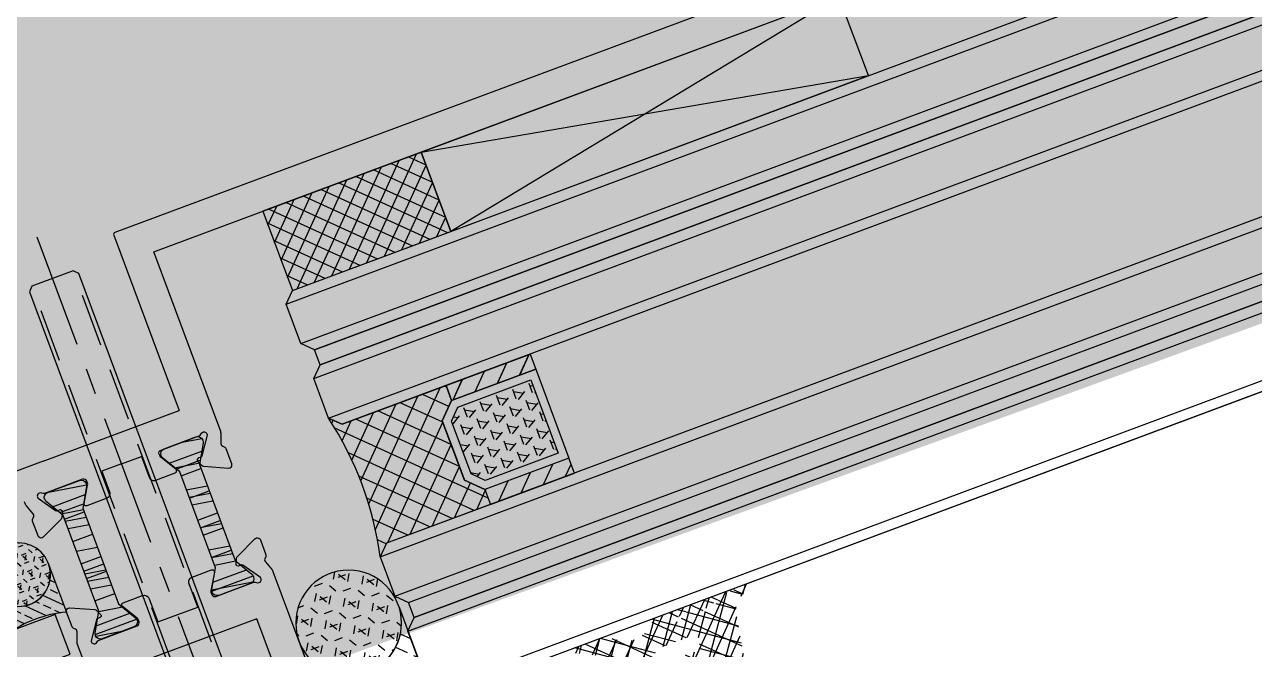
# Model space of a CAD drawing. Extents: x 12199666 to 24617114, y 1197707 to 2548648.
# Drawn here: x 12302091.5 to 12302207.9, y 1248601.6 to 1248660.7 of the extents above; entities that cross this region are included whole.
import ezdxf

# ---------------------------------------------------------------- set-up
doc = ezdxf.new("R2010")
doc.units = 0
doc.header["$LTSCALE"] = 10
doc.header["$MEASUREMENT"] = 0
doc.linetypes.add('TX-PLAN-T1-F11$0$CENTER', pattern=[2, 1.25, -0.25, 0.25, -0.25])
doc.linetypes.add('TX-PLAN-T1-F11$0$DASHED', pattern=[0.75, 0.5, -0.25])
for name, color, linetype in [('TX-PLAN-T1-F11$0$01', 1, 'Continuous'), ('TX-PLAN-T1-F11$0$F-Alum', 4, 'Continuous'), ('TX-PLAN-T1-F11$0$F-Bolt', 32, 'Continuous'), ('TX-PLAN-T1-F11$0$F-Glass', 5, 'Continuous'), ('TX-PLAN-T1-F11$0$F-Misc', 1, 'Continuous'), ('TX-PLAN-T1-F11$0$F-seslants', 8, 'Continuous'), ('TX-PLAN-T1-F11$0$F_MISC', 8, 'Continuous'), ('TX-PLAN-T1-F11$0$HAT', 155, 'Continuous'), ('TX-PLAN-T1-F11$0$Hatch', 8, 'Continuous'), ('TX-PLAN-T1-F11$0$Hatch @ 1 VP1', 8, 'Continuous'), ('TX-PLAN-T1-F11$0$Hatch @ 1 VPModel', 8, 'Continuous'), ('TX-PLAN-T1-F11$0$PJ', 4, 'Continuous'), ('TX-PLAN-T1-F11$0$TC', 4, 'Continuous')]:
    doc.layers.add(name, color=color, linetype=linetype)
doc.layers.add('TX-PLAN-T1-F11$0$_EDO-ALUMINIUM-SECTION', color=90, linetype='Continuous', lineweight=30)
doc.layers.add('TX-PLAN-T1-F11$0$幕墙线', color=114, linetype='Continuous', lineweight=30)
doc.layers.add('TX-PLAN-T1-F11$0$bangong', color=5, linetype='Continuous', true_color=0x0000ff)

# ---------------------------------------------------------------- blocks, each defined once
blk = doc.blocks.new('*U340')
at = {"layer": 'TX-PLAN-T1-F11$0$Hatch @ 1 VP1'}
h = blk.add_hatch(dxfattribs=at)
h.set_pattern_fill('M_GASKET-PISA', color=256, style=0, pattern_type=2)
h.set_pattern_definition([(35.42361603529756, (46.60972058696914, 1.263505759628975), (-0.8694256507828639, 1.222333439680349), []), (125.4236160352975, (46.60972058696914, 1.263505759628975), (-1.222333439680349, -0.8694256507828639), [])])
edge = h.paths.add_edge_path()
edge.add_arc((-1.005758292417113, 2.700000001565058), 1.500000000000064, 269.9999999999914, 310.5724313148193)
edge.add_line((-0.03014508089836454, 1.560623478412708), (1.229683999648614, 2.639376524703948))
edge.add_arc((2.205297211167363, 1.500000001551598), 1.500000000000089, 89.99999999999142, 130.5724313148186, ccw=False)
edge.add_line((2.20529721116759, 3.000000001551598), (2.741785272946117, 3.00000000156524))
edge.add_arc((2.741785272946345, 6.00000000156524), 3.000000000000028, 269.9999999999956, 323.2382780301331)
edge.add_line((5.145179432466875, 4.204534459154274), (7.713046174758574, 7.641857975019775))
edge.add_arc((7.793159313408751, 7.58200912360553), 0.09999999999985255, 115.93827802975, 143.2382780298942, ccw=False)
edge.add_line((7.749419046879666, 7.671935699677306), (9.503507258835953, 8.525123814462859))
edge.add_arc((9.394279516007828, 8.750000003056812), 0.249999999999963, 295.9069544241082, 449.9999999998437)
edge.add_line((9.39427951600851, 9.000000003056812), (6.620583798811595, 9.000000003062269))
edge.add_line((6.620583798811595, 9.000000003062269), (4.773622509620282, 8.04671219667307))
edge.add_arc((3.62699862340969, 10.26825527831079), 2.499999999999945, 214.0621029693552, 297.299999999996, ccw=False)
edge.add_arc((1.307391891253701, 8.70000000312939), 0.2999999999997213, 34.06210296926611, 89.99999999978287)
edge.add_line((1.307391891254838, 9.000000003128662), (-1.589216802361761, 9.000000003135028))
edge.add_arc((-1.589216802362216, 8.750000003135028), 0.2499999999999152, 89.99999999989583, 256.4770942316625)
edge.add_line((-1.64767532243286, 8.506930874220416), (-0.02726917610675628, 8.096945104279257))
edge.add_arc((-0.05179766443939116, 7.999999999915417), 0.0999999999999834, -90.00000000013023, 75.80132993312759, ccw=False)
edge.add_line((-0.05179766443961853, 7.899999999915053), (-0.108955418213327, 7.899999999915053))
edge.add_arc((-0.1089554182137817, 10.39999999991505), 2.499999999999434, 215.2344178976467, 270.00000000001046, ccw=False)
edge.add_arc((-2.2326314786485, 8.900000003135574), 0.1000000000007252, 35.234417898605, 90.00000000078164)
edge.add_line((-2.232631478649864, 9.000000003135938), (-4.881168839528527, 9.000000003142304))
edge.add_arc((-4.881168839528982, 8.750000003142304), 0.2500000000000154, 89.99999999989578, 256.4770942317193)
edge.add_line((-4.939627359599399, 8.506930874227692), (-3.319221213273295, 8.096945104286533))
edge.add_arc((-3.34374970160593, 7.999999999922693), 0.0999999999999834, -90.00000000013023, 75.80132993312759, ccw=False)
edge.add_line((-3.343749701606157, 7.899999999922329), (-3.400907455379411, 7.899999999922329))
edge.add_arc((-3.400907455379865, 10.39999999992233), 2.499999999999949, 214.3262280799825, 270.0000000000104, ccw=False)
edge.add_arc((-5.548092091564513, 8.933849210224253), 0.1000000000000372, 34.32622808016425, 110.1544525972612)
edge.add_arc((-6.443927377176806, 11.37464398673728), 2.499999999999543, 265.3665045616222, 290.154452597025, ccw=False)
edge.add_line((-6.645881460149894, 8.88281442828611), (-8.091786761774756, 9.000000003144123))
edge.add_arc((-8.111982170071997, 8.750817047299279), 0.2499999999999778, 85.36650456163848, 250.7880419743665)
edge.add_line((-8.194248104436383, 8.514740119067937), (-7.412072788158412, 8.239907198840228))
edge.add_arc((-8.075076055456293, 6.352997909141777), 1.999999999999966, 8.473551534714375, 70.64005609634751, ccw=False)
edge.add_line((-6.096908078050546, 6.64770361517094), (-5.244518011203127, 2.024790390883936))
edge.add_arc((-4.749999999999773, 2.098627621301603), 0.5000000000001517, 188.4921821239047, 359.9999999997688)
edge.add_line((-4.249999999999773, 2.098627621299784), (-4.249999999999773, 2.700000001565058))
edge.add_arc((-3.949999999999818, 2.700000001565058), 0.3000000000000682, 90, 180.0000000000217, ccw=False)
edge.add_line((-3.949999999999818, 3.00000000156524), (-1.55130166063168, 3.00000000156524))
edge.add_arc((-1.55130166063168, 2.700000001565058), 0.3000000000000966, 2.7114310796605423e-11, 90, ccw=False)
edge.add_line((-1.251301660631498, 2.700000001565058), (-1.251301660631498, 1.400000001564877))
edge.add_arc((-1.051301660631452, 1.400000001564877), 0.1999999999999602, 180.0000000000408, 270)
edge.add_line((-1.051301660631452, 1.200000001565058), (-1.00575829241734, 1.200000001565058))
edge = h.paths.add_edge_path(flags=16)
edge.add_arc((-1.310476532774146, 5.200000001565058), 0.4999999999999456, 188.3111422397304, 269.9999999999739)
edge.add_line((-1.310476532774373, 4.700000001565058), (1.520024613216037, 4.700000001565058))
edge.add_arc((1.520024613216037, 5.200000001565058), 0.4999999999999762, 270, 323.238278030144)
edge.add_line((1.920590306469421, 4.900755744496564), (2.29411737345049, 5.400755744496564))
edge.add_arc((1.893551680196879, 5.700000001565058), 0.5000000000000022, 323.2382780301569, 450)
edge.add_line((1.893551680196879, 6.200000001565058), (-1.456559369031083, 6.200000001565058))
edge.add_arc((-1.456559369031311, 5.700000001565058), 0.4999999999998603, 89.99999999997395, 188.3111422397347)
edge.add_line((-1.95130821782368, 5.627725686498707), (-1.80522538156697, 5.127725686498707))
at = {"layer": 'TX-PLAN-T1-F11$0$Hatch @ 1 VPModel'}
h = blk.add_hatch(dxfattribs=at)
h.set_pattern_fill('M_GASKET-PISA', color=256, style=0, pattern_type=2)
h.set_pattern_definition([(45, (45.74999999999977, 8.999999999998408), (-1.060660171779821, 1.060660171779821), []), (135, (45.74999999999977, 8.999999999998408), (-1.060660171779821, -1.060660171779821), [])])
edge = h.paths.add_edge_path()
edge.add_arc((-1.005758292417113, 2.700000001565058), 1.500000000000064, 269.9999999999914, 310.5724313148193)
edge.add_line((-0.03014508089836454, 1.560623478412708), (1.229683999648614, 2.639376524703948))
edge.add_arc((2.205297211167363, 1.500000001551598), 1.500000000000089, 89.99999999999142, 130.5724313148186, ccw=False)
edge.add_line((2.20529721116759, 3.000000001551598), (2.741785272946117, 3.00000000156524))
edge.add_arc((2.741785272946345, 6.00000000156524), 3.000000000000028, 269.9999999999956, 323.2382780301331)
edge.add_line((5.145179432466875, 4.204534459154274), (7.713046174758574, 7.641857975019775))
edge.add_arc((7.793159313408751, 7.58200912360553), 0.09999999999985255, 115.93827802975, 143.2382780298942, ccw=False)
edge.add_line((7.749419046879666, 7.671935699677306), (9.503507258835953, 8.525123814462859))
edge.add_arc((9.394279516007828, 8.750000003056812), 0.249999999999963, 295.9069544241082, 449.9999999998437)
edge.add_line((9.39427951600851, 9.000000003056812), (6.620583798811595, 9.000000003062269))
edge.add_line((6.620583798811595, 9.000000003062269), (4.773622509620282, 8.04671219667307))
edge.add_arc((3.62699862340969, 10.26825527831079), 2.499999999999945, 214.0621029693552, 297.299999999996, ccw=False)
edge.add_arc((1.307391891253701, 8.70000000312939), 0.2999999999997213, 34.06210296926611, 89.99999999978287)
edge.add_line((1.307391891254838, 9.000000003128662), (-1.589216802361761, 9.000000003135028))
edge.add_arc((-1.589216802362216, 8.750000003135028), 0.2499999999999152, 89.99999999989583, 256.4770942316625)
edge.add_line((-1.64767532243286, 8.506930874220416), (-0.02726917610675628, 8.096945104279257))
edge.add_arc((-0.05179766443939116, 7.999999999915417), 0.0999999999999834, -90.00000000013023, 75.80132993312759, ccw=False)
edge.add_line((-0.05179766443961853, 7.899999999915053), (-0.108955418213327, 7.899999999915053))
edge.add_arc((-0.1089554182137817, 10.39999999991505), 2.499999999999434, 215.2344178976467, 270.00000000001046, ccw=False)
edge.add_arc((-2.2326314786485, 8.900000003135574), 0.1000000000007252, 35.234417898605, 90.00000000078164)
edge.add_line((-2.232631478649864, 9.000000003135938), (-4.881168839528527, 9.000000003142304))
edge.add_arc((-4.881168839528982, 8.750000003142304), 0.2500000000000154, 89.99999999989578, 256.4770942317193)
edge.add_line((-4.939627359599399, 8.506930874227692), (-3.319221213273295, 8.096945104286533))
edge.add_arc((-3.34374970160593, 7.999999999922693), 0.0999999999999834, -90.00000000013023, 75.80132993312759, ccw=False)
edge.add_line((-3.343749701606157, 7.899999999922329), (-3.400907455379411, 7.899999999922329))
edge.add_arc((-3.400907455379865, 10.39999999992233), 2.499999999999949, 214.3262280799825, 270.0000000000104, ccw=False)
edge.add_arc((-5.548092091564513, 8.933849210224253), 0.1000000000000372, 34.32622808016425, 110.1544525972612)
edge.add_arc((-6.443927377176806, 11.37464398673728), 2.499999999999543, 265.3665045616222, 290.154452597025, ccw=False)
edge.add_line((-6.645881460149894, 8.88281442828611), (-8.091786761774756, 9.000000003144123))
edge.add_arc((-8.111982170071997, 8.750817047299279), 0.2499999999999778, 85.36650456163848, 250.7880419743665)
edge.add_line((-8.194248104436383, 8.514740119067937), (-7.412072788158412, 8.239907198840228))
edge.add_arc((-8.075076055456293, 6.352997909141777), 1.999999999999966, 8.473551534714375, 70.64005609634751, ccw=False)
edge.add_line((-6.096908078050546, 6.64770361517094), (-5.244518011203127, 2.024790390883936))
edge.add_arc((-4.749999999999773, 2.098627621301603), 0.5000000000001517, 188.4921821239047, 359.9999999997688)
edge.add_line((-4.249999999999773, 2.098627621299784), (-4.249999999999773, 2.700000001565058))
edge.add_arc((-3.949999999999818, 2.700000001565058), 0.3000000000000682, 90, 180.0000000000217, ccw=False)
edge.add_line((-3.949999999999818, 3.00000000156524), (-1.55130166063168, 3.00000000156524))
edge.add_arc((-1.55130166063168, 2.700000001565058), 0.3000000000000966, 2.7114310796605423e-11, 90, ccw=False)
edge.add_line((-1.251301660631498, 2.700000001565058), (-1.251301660631498, 1.400000001564877))
edge.add_arc((-1.051301660631452, 1.400000001564877), 0.1999999999999602, 180.0000000000408, 270)
edge.add_line((-1.051301660631452, 1.200000001565058), (-1.00575829241734, 1.200000001565058))
edge = h.paths.add_edge_path(flags=16)
edge.add_arc((-1.310476532774146, 5.200000001565058), 0.4999999999999456, 188.3111422397304, 269.9999999999739)
edge.add_line((-1.310476532774373, 4.700000001565058), (1.520024613216037, 4.700000001565058))
edge.add_arc((1.520024613216037, 5.200000001565058), 0.4999999999999762, 270, 323.238278030144)
edge.add_line((1.920590306469421, 4.900755744496564), (2.29411737345049, 5.400755744496564))
edge.add_arc((1.893551680196879, 5.700000001565058), 0.5000000000000022, 323.2382780301569, 450)
edge.add_line((1.893551680196879, 6.200000001565058), (-1.456559369031083, 6.200000001565058))
edge.add_arc((-1.456559369031311, 5.700000001565058), 0.4999999999998603, 89.99999999997395, 188.3111422397347)
edge.add_line((-1.95130821782368, 5.627725686498707), (-1.80522538156697, 5.127725686498707))
blk = doc.blocks.new('TX-PLAN-T1-F11$0$A$C08103915')
at = {"layer": 'TX-PLAN-T1-F11$0$Hatch'}
blk.add_blockref('*U340', (0, 0), dxfattribs=at)
blk = doc.blocks.new('*U170')
at = {"layer": 'TX-PLAN-T1-F11$0$HAT'}
h = blk.add_hatch(dxfattribs=at)
h.set_pattern_fill('ANSI33', color=256, scale=0.8333333333333334)
h.set_pattern_definition([(45, (-71600.10462562989, -19870.70319001427), (-1.870886691889406, 1.870886691889406), []), (45, (-71598.23373812989, -19870.70319001427), (-1.870886691889406, 1.870886691889406), [1.322916666666667, -0.6614583333333337])])
edge = h.paths.add_edge_path()
edge.add_arc((5, 18.47060166783501), 19.13538936034043, 254.8530260690202, 285.14697393097975, ccw=False)
edge.add_line((0, -5.921189464667496e-16), (0, -7.911287266330572))
edge.add_arc((5, -8.171557151248035), 5.006769458742329, 2.979783772836811, 177.0202162271633, ccw=False)
edge.add_line((10, -7.911287266330572), (10, -8.881784197001252e-16))
h = blk.add_hatch(dxfattribs=at)
h.set_pattern_fill('HEX', color=256, scale=0.8333333333333334)
h.set_pattern_definition([(0, (-71600.10462562989, -19870.70319001427), (0, 1.374815), [0.79375, -1.5875]), (120, (-71600.10462562989, -19870.70319001427), (-1.190624715503903, -0.6874074999999996), [0.7937499999999992, -1.587499999999998]), (59.99999999999999, (-71599.31087562989, -19870.70319001427), (-1.190624715503903, 0.6874075000000001), [0.7937499999999998, -1.5875])])
edge = h.paths.add_edge_path()
edge.add_arc((5, -8.17155715124803), 5.006769458742329, 0, 360)
at = {"layer": 'TX-PLAN-T1-F11$0$01'}
blk.add_lwpolyline([(10, -5.921189464667496e-16, -0.1329575385010826), (0, -5.921189464667496e-16), (0, -7.911287266330572, -0.9492999147649731), (10, -7.911287266330572)], format="xyb", close=True, dxfattribs=at)
blk.add_circle((5, -8.17155715124803), 5.006769458742329, dxfattribs=at)
blk = doc.blocks.new('*U163')
at = {"linetype": 'Continuous'}
for points in [[(-39.56000000512402, 1.000000000547189), (-39.55999974921176, 715.1501505394342), (-41.07999974921176, 715.1501505388864), (-41.08000000512402, 0.9999999999995453)], [(-14.04000000000174, 1.000000001268106), (-14.03999974408948, 715.1501505401551), (-15.55999974408948, 715.150150540155), (-15.56000000000174, 1.000000001268219)]]:
    blk.add_hatch(color=4, dxfattribs=at).paths.add_polyline_path(points)
at = {"layer": 'TX-PLAN-T1-F11$0$TC'}
h = blk.add_hatch(dxfattribs=at)
h.set_pattern_fill('ANSI31', color=256, scale=0.5, style=0)
h.set_pattern_definition([(45, (41571.46289831595, 2291.421798867439), (-1.122532015133644, 1.122532015133644), [])])
h.paths.add_polyline_path([(-32.06000000512402, 19.99999538405465), (-32.06000001701294, 11.49999538405465), (-33.56000002024346, 11.49999538405465), (-33.56000000835455, 19.99999538405465)])
h = blk.add_hatch(dxfattribs=at)
h.set_pattern_fill('ANSI31', color=256, scale=0.5, style=0)
h.set_pattern_definition([(45, (41571.46289831595, 2291.421798879027), (-1.122532015133644, 1.122532015133644), [])])
h.paths.add_polyline_path([(-23.06000000865286, 19.99999538405465), (-23.05999999676395, 11.49999538405465), (-21.55999999353342, 11.49999538405465), (-21.56000000542234, 19.99999538405465)])
h = blk.add_hatch(dxfattribs=at)
h.set_pattern_fill('ANSI31', color=256, scale=0.5, style=0)
h.set_pattern_definition([(45, (41571.46289831595, 2291.421798876314), (-1.122532015133644, 1.122532015133644), [])])
h.paths.add_polyline_path([(-23.05999999999447, 19.99999538405465), (-23.05999998811283, 11.49999538405465), (-21.55999998488231, 11.49999538405465), (-21.55999999676395, 19.99999538405465)])
h = blk.add_hatch(dxfattribs=at)
h.set_pattern_fill('HONEY', color=256, scale=0.3, style=0)
h.set_pattern_definition([(0, (41571.46289831595, 2291.421798879027), (1.42875, 0.8248889999999999), [0.9524999999999999, -1.905]), (120, (41571.46289831595, 2291.421798879027), (-1.428749829302342, 0.8248892956570172), [0.9524999999999981, -1.904999999999996]), (59.99999999999999, (41571.46289831595, 2291.421798879027), (1.706976584081587e-07, 1.649778295657017), [-1.905, 0.9524999999999999])])
h.paths.add_polyline_path([(-24.89137084665388, 10.79999538405756), (-23.8599999967523, 11.83136623395914), (-23.8599999967523, 19.19999538405902), (-31.26000000836619, 19.19999538405902), (-31.26000000836619, 11.83136623395914), (-30.22862915846461, 10.79999538405756)])
h = blk.add_hatch(dxfattribs=at)
h.set_pattern_fill('ANSI37', color=256, scale=0.5, style=0)
h.set_pattern_definition([(45, (41571.46289831595, 2291.421798879027), (-1.122532015133644, 1.122532015133644), []), (135, (41571.46289831595, 2291.421798879027), (-1.122532015133644, -1.122532015133644), [])])
edge = h.paths.add_edge_path()
edge.add_line((-27.560000006521, 9.999995384054653), (-30.56000000835455, 9.999995384054653))
edge.add_line((-30.56000000835455, 9.999995384054653), (-32.06000000835455, 11.49999538405465))
edge.add_line((-32.06000000835455, 11.49999538405465), (-33.56000000512402, 11.49999538405465))
edge.add_line((-33.56000000512402, 11.49999538405465), (-33.56000000512402, 1.000000001267761))
edge.add_line((-33.56000000512402, 1.000000001267761), (-34.56000000512402, 1.267761007284207e-09))
edge.add_arc((-27.56000000688844, -31.14559677375994), 31.92253433623205, 77.33320347818409, 102.66679652181591, ccw=False)
edge.add_line((-20.56000000865286, 1.267761007284207e-09), (-21.56000000865286, 1.000000001267761))
edge.add_line((-21.56000000865286, 1.000000001267761), (-21.56000000865286, 11.49999538405465))
edge.add_line((-21.56000000865286, 11.49999538405465), (-23.06000000542234, 11.49999538405465))
edge.add_line((-23.06000000542234, 11.49999538405465), (-24.56000000542234, 9.999995384054653))
edge.add_line((-24.56000000542234, 9.999995384054653), (-27.560000006521, 9.999995384054653))
at = {"color": 4, "linetype": 'Continuous'}
for points in [[(-39.56000000512402, 1.000000000547189), (-39.55999974921176, 715.1501505394342), (-41.07999974921176, 715.1501505388864), (-41.08000000512402, 0.9999999999995453)], [(-14.04000000000174, 1.000000001268106), (-14.03999974408948, 715.1501505401551), (-15.55999974408948, 715.150150540155), (-15.56000000000174, 1.000000001268219)]]:
    blk.add_lwpolyline(points, close=True, dxfattribs=at)
at = {"layer": 'TX-PLAN-T1-F11$0$F-Glass'}
for points in [[(-49.07999974921176, 715.1501505388866), (-49.08000000512402, 0.9999999999995453), (-48.08000000512402, -4.547473508864641e-13), (-42.08000000512402, -4.547473508864641e-13), (-41.08000000512402, 0.9999999999995453), (-41.07999974921176, 715.1501505388868)], [(-33.55999974921176, 715.150150540155), (-33.56000000512402, 1.000000001267765), (-34.56000000512402, 1.267764559997886e-09), (-38.56000000512402, 5.471889608088532e-10), (-39.56000000512402, 1.000000000547189), (-39.55999974921176, 715.1501505394344)], [(-21.55999974408948, 715.150150540155), (-21.55999999999447, 1.000000001267765), (-20.55999999999447, 1.267764559997886e-09), (-16.55999999999447, 1.267764559997886e-09), (-15.55999999999447, 1.000000001267765), (-15.55999974408948, 715.150150540155)], [(-14.03999974408948, 715.1501505401551), (-14.04000000000174, 1.000000001268106), (-13.04000000000174, 1.268105620511051e-09), (-9.040000000001742, 1.988681219700084e-09), (-8.040000000001742, 1.000000001988681), (-8.03999974408948, 715.150150540876)]]:
    blk.add_lwpolyline(points, dxfattribs=at)
at = {"layer": 'TX-PLAN-T1-F11$0$PJ'}
for points in [[(-32.06000000512402, 19.99999538405465), (-32.06000001701294, 11.49999538405465), (-33.56000002024346, 11.49999538405465), (-33.56000000835455, 19.99999538405465)], [(-23.06000000865286, 19.99999538405465), (-23.05999999676395, 11.49999538405465), (-21.55999999353342, 11.49999538405465), (-21.56000000542234, 19.99999538405465)], [(-23.05999999999447, 19.99999538405465), (-23.05999998811283, 11.49999538405465), (-21.55999998488231, 11.49999538405465), (-21.55999999676395, 19.99999538405465)]]:
    blk.add_lwpolyline(points, close=True, dxfattribs=at)
at = {"layer": 'TX-PLAN-T1-F11$0$PJ', "ltscale": 3}
for points in [[(-24.55999999676395, 9.999995384054653), (-23.05999999676395, 11.49999538405465), (-23.05999999676395, 19.99999538405465), (-32.06000000835455, 19.99999538405465), (-32.06000000835455, 11.49999538405465), (-30.56000000835455, 9.999995384054653)], [(-24.89137084665388, 10.79999538405756), (-23.8599999967523, 11.83136623395914), (-23.8599999967523, 19.19999538405902), (-31.26000000836619, 19.19999538405902), (-31.26000000836619, 11.83136623395914), (-30.22862915846461, 10.79999538405756)]]:
    blk.add_lwpolyline(points, close=True, dxfattribs=at)
at = {"layer": 'TX-PLAN-T1-F11$0$PJ'}
blk.add_lwpolyline([(-27.560000006521, 9.999995384054653), (-30.56000000835455, 9.999995384054653), (-32.06000000835455, 11.49999538405465), (-33.56000000512402, 11.49999538405465), (-33.56000000512402, 1.000000001267761), (-34.56000000512402, 1.267761007284207e-09, -0.1109910802000259), (-20.56000000865286, 1.267761007284207e-09), (-21.56000000865286, 1.000000001267761), (-21.56000000865286, 11.49999538405465), (-23.06000000542234, 11.49999538405465), (-24.56000000542234, 9.999995384054653)], format="xyb", close=True, dxfattribs=at)
at = {"layer": 'TX-PLAN-T1-F11$0$TC', "color": 9, "linetype": 'Continuous'}
for p, q in [((-48.08000000512402, -4.547473508864641e-13), (-48.07999974921176, 715.1501505388866)), ((-42.08000000512402, -4.547473508864641e-13), (-42.07999974921176, 715.1501505388868)), ((-38.56000000512402, 5.471889608088532e-10), (-38.55999974921176, 715.1501505394344)), ((-34.56000000512402, 1.267764559997886e-09), (-34.55999974921176, 715.150150540155)), ((-20.55999999999447, 1.267764559997886e-09), (-20.55999974408948, 715.150150540155)), ((-16.55999999999447, 1.267764559997886e-09), (-16.55999974408948, 715.150150540155)), ((-13.04000000000174, 1.268105620511051e-09), (-13.03999974408948, 715.1501505401551)), ((-9.040000000001742, 1.988681219700084e-09), (-9.03999974408948, 715.150150540876))]:
    blk.add_line(p, q, dxfattribs=at)
blk = doc.blocks.new('*U162')
at = {"layer": 'TX-PLAN-T1-F11$0$F-Misc'}
blk.add_lwpolyline([(0, -8.000024006068998), (0, 0), (-42.21253623487424, 0), (-42.21253623487424, -8.000024006068998)], close=True, dxfattribs=at)
for points in [[(0, -8.000024006068998), (-42.21253623487424, 0)], [(-42.21253623487424, -8.000024006068998), (0, 0)]]:
    blk.add_lwpolyline(points, dxfattribs=at)
blk = doc.blocks.new('TX-PLAN-T1-F11$0$qertqtwet')
at = {"color": 8, "linetype": 'TX-PLAN-T1-F11$0$DASHED'}
for p, q in [((-29818.81220626278, -22814.88745477372, -46928.13187290396), (-29758.81220626278, -22814.88745477372, -46928.13187290396)), ((-29818.81220626278, -22814.88745477372, -46928.13187290396), (-29758.81220626278, -22814.88745477372, -46928.13187290396)), ((-29818.81220626278, -22819.05412144038, -46928.13187290396), (-29758.81220626278, -22819.05412144038, -46928.13187290396)), ((-29818.81220626278, -22819.05412144038, -46928.13187290396), (-29758.81220626278, -22819.05412144038, -46928.13187290396))]:
    blk.add_line(p, q, dxfattribs=at)
at = {"color": 8, "linetype": 'TX-PLAN-T1-F11$0$CENTER'}
blk.add_line((-29825.47887292947, -22816.97078810705, -46928.13187290396), (-29754.64553959612, -22816.97078810705, -46928.13187290396), dxfattribs=at)
blk.add_line((-29825.47887292947, -22816.97078810705, -46928.13187290396), (-29754.64553959612, -22816.97078810705, -46928.13187290396), dxfattribs=at)
at = {"layer": 'TX-PLAN-T1-F11$0$F-Bolt', "elevation": -46928.13187290396}
blk.add_lwpolyline([(-29818.81220626278, -22819.47078810705), (-29759.22887292947, -22819.47078810705), (-29758.81220626278, -22819.05412144038), (-29758.81220626278, -22814.88745477372), (-29759.22887292947, -22814.47078810705), (-29818.81220626278, -22814.47078810705)], dxfattribs=at)
blk.add_lwpolyline([(-29818.81220626278, -22819.47078810705), (-29759.22887292947, -22819.47078810705), (-29758.81220626278, -22819.05412144038), (-29758.81220626278, -22814.88745477372), (-29759.22887292947, -22814.47078810705), (-29818.81220626278, -22814.47078810705)], dxfattribs=at)
blk = doc.blocks.new('*U341')
at = {"layer": 'TX-PLAN-T1-F11$0$Hatch @ 1 VP1'}
h = blk.add_hatch(dxfattribs=at)
h.set_pattern_fill('M_SYNTHETIC-PISA', color=256, pattern_type=2)
h.set_pattern_definition([(80.42361603529756, (60.74734227051181, 419.571008317605), (-5.916388149900571, 0.9981739626518497), []), (80.42361603529756, (61.48689078924938, 419.4462365722735), (-5.916388149900571, 0.9981739626518497), []), (80.42361603529756, (62.22643930798695, 419.321464826942), (-5.916388149900571, 0.9981739626518497), []), (80.42361603529756, (64.44508486419966, 418.9471495909476), (-5.916388149900571, 0.9981739626518497), [])])
edge = h.paths.add_edge_path()
edge.add_arc((-6.87320508075617, -1.599999999999832), 0.5000000000000772, 270.0000000000381, 300.0000000000389, ccw=False)
edge.add_line((-6.873205080755838, -2.099999999999909), (-6.900000000000205, -2.099999999999909))
edge.add_arc((-6.900000000000205, -1.599999999999909), 0.5, 180, 270, ccw=False)
edge.add_line((-7.400000000000205, -1.599999999999909), (-7.400000000000205, 1.600000000000364))
edge.add_arc((-6.900000000000205, 1.600000000000364), 0.5, 90, 180, ccw=False)
edge.add_line((-6.900000000000205, 2.100000000000364), (-6.873205080757202, 2.099999999999909))
edge.add_arc((-6.873205080757574, 1.599999999999688), 0.5000000000002212, 59.999999999965496, 89.99999999995748, ccw=False)
edge.add_line((-6.623205080757202, 2.033012701891948), (-4.833974596215853, 1))
edge.add_line((-4.833974596215853, 1), (4.833974596215398, 1))
edge.add_line((4.833974596215398, 1), (6.623205080756748, 2.033012701891948))
edge.add_arc((6.87320508075709, 1.599999999999793), 0.5000000000001159, 90.00000000003928, 120.00000000003769, ccw=False)
edge.add_line((6.873205080756748, 2.099999999999909), (6.89999999999975, 2.100000000000364))
edge.add_arc((6.89999999999975, 1.600000000000364), 0.5, 0, 90, ccw=False)
edge.add_line((7.39999999999975, 1.600000000000364), (7.39999999999975, -1.599999999999909))
edge.add_arc((6.89999999999975, -1.599999999999909), 0.5, -90, 0, ccw=False)
edge.add_line((6.89999999999975, -2.099999999999909), (6.873205080755383, -2.099999999999909))
edge.add_arc((6.873205080755718, -1.599999999999822), 0.5000000000000873, 239.99999999996152, 269.99999999996163, ccw=False)
edge.add_line((6.623205080755383, -2.033012701891948), (4.833974596216308, -1))
edge.add_line((4.833974596216308, -1), (-4.833974596216308, -1))
edge.add_line((-4.833974596216308, -1), (-6.623205080755838, -2.033012701891948))
at = {"layer": 'TX-PLAN-T1-F11$0$Hatch @ 1 VPModel'}
h = blk.add_hatch(dxfattribs=at)
h.set_pattern_fill('M_SYNTHETIC-PISA', color=256, pattern_type=2)
h.set_pattern_definition([(90, (-9.900000006500932, 423.8302261678061), (-6, 3.673940397442059e-16), []), (90, (-9.150000006500932, 423.8302261678061), (-6, 3.673940397442059e-16), []), (90, (-8.400000006500932, 423.8302261678061), (-6, 3.673940397442059e-16), []), (90, (-6.150000006500932, 423.8302261678061), (-6, 3.673940397442059e-16), [])])
edge = h.paths.add_edge_path()
edge.add_arc((-6.87320508075617, -1.599999999999832), 0.5000000000000772, 270.0000000000381, 300.0000000000389, ccw=False)
edge.add_line((-6.873205080755838, -2.099999999999909), (-6.900000000000205, -2.099999999999909))
edge.add_arc((-6.900000000000205, -1.599999999999909), 0.5, 180, 270, ccw=False)
edge.add_line((-7.400000000000205, -1.599999999999909), (-7.400000000000205, 1.600000000000364))
edge.add_arc((-6.900000000000205, 1.600000000000364), 0.5, 90, 180, ccw=False)
edge.add_line((-6.900000000000205, 2.100000000000364), (-6.873205080757202, 2.099999999999909))
edge.add_arc((-6.873205080757574, 1.599999999999688), 0.5000000000002212, 59.999999999965496, 89.99999999995748, ccw=False)
edge.add_line((-6.623205080757202, 2.033012701891948), (-4.833974596215853, 1))
edge.add_line((-4.833974596215853, 1), (4.833974596215398, 1))
edge.add_line((4.833974596215398, 1), (6.623205080756748, 2.033012701891948))
edge.add_arc((6.87320508075709, 1.599999999999793), 0.5000000000001159, 90.00000000003928, 120.00000000003769, ccw=False)
edge.add_line((6.873205080756748, 2.099999999999909), (6.89999999999975, 2.100000000000364))
edge.add_arc((6.89999999999975, 1.600000000000364), 0.5, 0, 90, ccw=False)
edge.add_line((7.39999999999975, 1.600000000000364), (7.39999999999975, -1.599999999999909))
edge.add_arc((6.89999999999975, -1.599999999999909), 0.5, -90, 0, ccw=False)
edge.add_line((6.89999999999975, -2.099999999999909), (6.873205080755383, -2.099999999999909))
edge.add_arc((6.873205080755718, -1.599999999999822), 0.5000000000000873, 239.99999999996152, 269.99999999996163, ccw=False)
edge.add_line((6.623205080755383, -2.033012701891948), (4.833974596216308, -1))
edge.add_line((4.833974596216308, -1), (-4.833974596216308, -1))
edge.add_line((-4.833974596216308, -1), (-6.623205080755838, -2.033012701891948))
blk = doc.blocks.new('TX-PLAN-T1-F11$0$A$C455C3A01')
at = {"color": 0, "linetype": 'ByBlock'}
blk.add_lwpolyline([(-6.623205080755838, -2.033012701891948, -0.1316524975873993), (-6.873205080755838, -2.099999999999909), (-6.900000000000205, -2.099999999999909, -0.414213562373095), (-7.400000000000205, -1.599999999999909), (-7.400000000000205, 1.600000000000364, -0.414213562373095), (-6.900000000000205, 2.100000000000364), (-6.873205080757202, 2.099999999999909, -0.1316524975873601), (-6.623205080757202, 2.033012701891948), (-4.833974596215853, 1), (4.833974596215398, 1), (6.623205080756748, 2.033012701891948, -0.1316524975873888), (6.873205080756748, 2.099999999999909), (6.89999999999975, 2.100000000000364, -0.4142135623730949), (7.39999999999975, 1.600000000000364), (7.39999999999975, -1.599999999999909, -0.4142135623730951), (6.89999999999975, -2.099999999999909), (6.873205080755383, -2.099999999999909, -0.1316524975873966), (6.623205080755383, -2.033012701891948), (4.833974596216308, -1), (-4.833974596216308, -1)], format="xyb", close=True, dxfattribs=at)
at = {"layer": 'TX-PLAN-T1-F11$0$Hatch'}
blk.add_blockref('*U341', (0, 0), dxfattribs=at)
blk = doc.blocks.new('*U181')
at = {"layer": 'TX-PLAN-T1-F11$0$HAT'}
h = blk.add_hatch(dxfattribs=at)
h.set_pattern_fill('ANSI33', color=256, scale=0.5)
h.set_pattern_definition([(44.99999999999999, (-42960.06277537793, -11922.42191400856), (-1.122532015133644, 1.122532015133644), []), (44.99999999999999, (-42958.94024287794, -11922.42191400856), (-1.122532015133644, 1.122532015133644), [0.7937500000000004, -0.3968750000000002])])
edge = h.paths.add_edge_path()
edge.add_arc((3, 11.082361000701), 11.48123361620425, 254.8530260690202, 285.14697393097975, ccw=False)
edge.add_line((0, -1.77635683940025e-15), (0, -4.746772359798345))
edge.add_arc((3, -4.902934290748822), 3.004061675245397, 2.979783772836811, 177.0202162271633, ccw=False)
edge.add_line((6, -4.746772359798345), (6, -1.77635683940025e-15))
h = blk.add_hatch(dxfattribs=at)
h.set_pattern_fill('HEX', color=256, scale=0.5)
h.set_pattern_definition([(0, (-42960.06277537793, -11922.42191400856), (0, 0.8248889999999994), [0.47625, -0.9525]), (120, (-42960.06277537793, -11922.42191400856), (-0.7143748293023419, -0.4124444999999997), [0.4762499999999995, -0.9524999999999989]), (59.99999999999999, (-42959.58652537793, -11922.42191400856), (-0.7143748293023419, 0.4124444999999999), [0.4762499999999997, -0.9524999999999995])])
edge = h.paths.add_edge_path()
edge.add_arc((3, -4.902934290748819), 3.004061675245397, 0, 360)
at = {"layer": 'TX-PLAN-T1-F11$0$01'}
blk.add_lwpolyline([(6, -1.77635683940025e-15, -0.1329575385010826), (0, -1.77635683940025e-15), (0, -4.746772359798345, -0.9492999147649731), (6, -4.746772359798345)], format="xyb", close=True, dxfattribs=at)
blk.add_circle((3, -4.902934290748819), 3.004061675245397, dxfattribs=at)
blk = doc.blocks.new('*U193')
at = {"layer": 'TX-PLAN-T1-F11$0$F-seslants'}
h = blk.add_hatch(dxfattribs=at)
h.set_pattern_fill('ANSI37', color=256, scale=9.999999999999995, angle=30.01599999542883)
h.set_pattern_definition([(75.01599999542881, (3490.544448646251, 60834.22844893679), (-1.207497580646402, 0.3231866221443672), []), (165.0159999954287, (3490.544448646251, 60834.22844893679), (-0.3231866221443678, -1.207497580646402), [])])
h.paths.add_polyline_path([(469.7937156085391, -538.542800594063), (455.9395437089261, -546.5466697196389), (459.9414782244712, -553.4737555874599), (473.7956501238514, -545.4698864619568)])
at = {"layer": 'TX-PLAN-T1-F11$0$F-Alum'}
for points in [[(455.4729844129179, -567.7718404594343), (455.4729844129179, -567.7718404594343), (446.3959872892592, -552.0601956466271), (505.8266415628605, -517.7257626117789, 0.4142135629107179), (506.192285489291, -516.359635047178), (401.1615129876882, -334.5582640464709), (322.3892650641501, -380.0667758264462)], [(439.369238186162, -573.3344405092794), (418.1223877749871, -585.6092291673849), (325.3936407528818, -425.1025364142552), (325.3857700543012, -381.800288240629), (399.198695463594, -339.1568885540619, -0.4142135618083592), (400.5648230256047, -339.522532479692), (502.0939028023276, -515.2627032643359, -0.4142135629305874), (501.7282588758972, -516.6288308289368), (442.4707817491144, -550.8632155012601, 0.4142135623737295), (442.397652963642, -551.1364410138922), (451.2549298969097, -566.4678058499121)], [(457.6130095296539, -610.9093424355378), (445.4153107779566, -589.7959424406727), (445.2222484536469, -588.7367935363727, 0.3595079999969891), (444.9301157828886, -588.4906063049857, -0.2637250000009912), (444.6741820534226, -588.3421174858959), (443.9160059196874, -587.0462381952384, -0.08748900000020804), (443.8798070950434, -586.9485398635006, -0.4142140000096972), (444.1211462747306, -586.5996051985276, -0.02181999999955182), (444.147073848173, -586.5960395147849), (446.5113769324962, -586.3754405859218, -0.1763270000030645), (446.7098996443674, -586.4274091642437), (447.1329865134321, -586.7200353149965, -0.1989119999914122), (447.21597614442, -586.84865956461, -0.06554299999945595), (447.2185543009546, -586.9008063474612, -0.2679490000022325), (447.1047859839164, -587.0652957589336), (446.9465899402276, -587.1401776472485, 0.267948999996922), (446.832821524702, -587.3046670766489), (446.6675671036355, -589.3278801175329, 0.5206607007311933), (447.1130826037843, -589.535555469105, 0.2134219999978007), (447.2566763621289, -589.3371094220929, -0.2134220000036281), (447.4002701204736, -589.1386633750517), (450.7363429376855, -587.2113384929689, 0.414214000006558), (450.8460361147299, -586.8015002236789), (450.7355197903235, -586.6102037230885, 0.1378520000000337), (450.6193085948471, -586.4968525094009), (449.057140695164, -585.6455380125408, -0.137851999999961), (448.9796667301562, -585.5699705565639, -0.41421400000608), (449.05279551493, -585.29674504383), (450.7527549613733, -584.3146399403195, -0.414213562373095), (451.4358187434264, -584.4974619019777), (452.6108512678184, -586.5313660459942), (456.0923113336321, -584.5200476550381), (454.9172788092401, -582.4861435110506, -0.4142135623746534), (455.1001007708255, -581.8030797290266), (456.8000602170359, -580.8209746255015, -0.4142139999915234), (457.0732857298572, -580.8941034101881, -0.1378519999968015), (457.1000506549608, -580.9989666278125), (457.0572200133465, -582.7775251609419, 0.1378519999996694), (457.0973673025146, -582.9348202173423), (457.2078836269211, -583.1261167179473, 0.4142139999933001), (457.6177218961529, -583.2358098949917), (460.9537947135977, -581.3084850128944, -0.2134220000014415), (461.1974368358497, -581.2832161145197, 0.2134220000027375), (461.4410789583344, -581.2579472162324, 0.5206607007260496), (461.4837110906374, -580.7682579129614), (459.6484452183358, -579.9007907893683, 0.2679490000005528), (459.4491181105841, -579.9171837403846), (459.3052260989789, -580.0168249688431, -0.2679490000020771), (459.1058990557212, -580.033217843622, -0.06554300000006809), (459.0620118931402, -580.0049362098362, -0.1989119999981508), (458.9920387926977, -579.8687920153898), (458.949874198297, -579.3560984327341, -0.176326999998284), (459.0040189030115, -579.158158160848), (460.3761325448286, -577.2201444572711, -0.02182000000030324), (460.3921727570705, -577.1994643999496, -0.414214000003529), (460.8150092749856, -577.16468971016, -0.08748899999878039), (460.8815638804808, -577.2448508192174), (461.6254686759785, -578.5489749854896, -0.2637250000033299), (461.6262621562928, -578.8448641096329, 0.3595080000004977), (461.6936102539767, -579.2209144837834), (462.4485554799903, -579.8611204480549, -0.08610609256696022), (462.5581134948879, -579.9923422110442), (474.7123951152898, -601.0306250431167)]]:
    blk.add_lwpolyline(points, format="xyb", dxfattribs=at)
at = {"layer": 'TX-PLAN-T1-F11$0$F-Alum', "elevation": 5.456350682723838e-07}
for points in [[(439.3692381870933, -573.334440508741), (439.3745454982854, -573.3313743543258), (451.2549298978411, -566.4678058493591), (451.2549298978411, -566.4678058493591)], [(439.369238186162, -573.3344405092794), (439.3745454973541, -573.3313743549224), (451.2549298969097, -566.4678058499121), (451.2549298969097, -566.4678058499121)]]:
    blk.add_lwpolyline(points, dxfattribs=at)
for points in [[(446.7262194724753, -572.3488990897604), (448.4577672851738, -571.3485446711566), (449.4958720416762, -573.1454358389747, 0.4142135623730951), (450.1789358237293, -573.3282578006183), (451.8788952699397, -572.3461526971369, 0.4142139999991469), (451.9520240547135, -572.0729271842865, 0.1378520000003556), (451.8745500897057, -571.9973597283242), (450.3123821902554, -571.146045231566, -0.1378520000001151), (450.1961709945463, -571.0326940178347), (450.0856546703726, -570.8413975172152, -0.4142139999998129), (450.195347847417, -570.4315592479834), (453.531420664629, -568.504234365857, 0.2134220000000366), (453.6750144229736, -568.3057883188012, -0.2134220000006896), (453.8186081810854, -568.1073422717454, -0.5206607007358245), (454.2641236812342, -568.3150176233466), (454.0988692601677, -570.3382306643034, -0.2679490000006816), (453.985100844875, -570.5027200936893), (453.8269048011862, -570.5776019819314, 0.2679490000005901), (453.7131364839152, -570.7420913934329, 0.0655429999996988), (453.7157146404497, -570.7942381763714, 0.1989120000004778), (453.7987042716704, -570.9228624259995), (454.2217911405023, -571.2154885767523, 0.1763269999993696), (454.4203138523735, -571.2674571549869), (456.7846169366967, -571.0468582261528, 0.02182000000013751), (456.810544510372, -571.0432925423956, 0.4142139999995563), (457.0518836900592, -570.6943578774808, 0.0874890000002171), (457.0156848651823, -570.5966595456994), (456.25750873168, -569.3007802550856, 0.2637250000000688), (456.0015750019811, -569.1522914358793, -0.3595079999993098), (455.7094423312228, -568.9061042045505), (455.5319364122115, -567.9322984643804, 0.086106092567218), (455.4729844138492, -567.7718404587504), (455.4729844138492, -567.7718404587504)], [(446.726219471544, -572.3488990903134), (448.4577672842424, -571.348544671695), (449.4958720407449, -573.1454358394985, 0.4142135623730951), (450.1789358227979, -573.3282578011567), (451.8788952690084, -572.3461526976607, 0.4142139999991469), (451.9520240537822, -572.0729271848686, 0.1378520000003556), (451.8745500887744, -571.9973597289063), (450.3123821893241, -571.1460452321189, -0.1378520000001151), (450.1961709936149, -571.0326940183731), (450.0856546692085, -570.8413975177391, -0.4142139999998129), (450.1953478462528, -570.4315592485364), (453.5314206636976, -568.50423436641, 0.2134220000000366), (453.6750144220423, -568.3057883193542, -0.2134220000006896), (453.8186081801541, -568.107342272313, -0.5206607007358245), (454.2641236803029, -568.3150176238851), (454.0988692592364, -570.3382306648418, -0.2679490000006816), (453.9851008439437, -570.5027200942277), (453.8269048002549, -570.5776019824989, 0.2679490000005901), (453.7131364829838, -570.7420913939714, 0.0655429999996988), (453.7157146395184, -570.7942381768953, 0.1989120000004778), (453.7987042707391, -570.9228624265525), (454.221791139571, -571.2154885772761, 0.1763269999993696), (454.4203138514422, -571.2674571554962), (456.7846169357654, -571.0468582266767, 0.02182000000013751), (456.8105445094407, -571.0432925429632, 0.4142139999995563), (457.051883688895, -570.6943578780483, 0.0874890000002171), (457.0156848642509, -570.5966595462378), (456.2575087307487, -569.300780255624, 0.2637250000000688), (456.0015750010498, -569.1522914364468, -0.3595079999993098), (455.7094423302915, -568.906104205118), (455.5319364112802, -567.9322984649043, 0.086106092567218), (455.472984412685, -567.7718404592597), (455.472984412685, -567.7718404592597)], [(446.7262194724753, -572.3488990897604), (444.9946716600098, -573.3492535084224), (446.0327764165122, -575.1461446762551, -0.4142135623730951), (445.8499544546939, -575.8292084582936), (444.1499950084835, -576.8113135617459, -0.4142139999991469), (443.8767694956623, -576.7381847770594, -0.1378520000003556), (443.8500045707915, -576.6333215593477), (443.8928352121729, -574.8547630264075, 0.1378520000001151), (443.8526879230049, -574.6974679699197), (443.7421715985984, -574.5061714693584, 0.4142139999998129), (443.3323333293665, -574.3964782923431), (439.9962605121545, -576.323803174455, -0.2134220000000366), (439.7526183896698, -576.3490720727423, 0.2134220000006896), (439.5089762674179, -576.3743409710587, 0.5206607007358245), (439.4663441348821, -576.8640302743588), (441.3016100071836, -577.7314973979373, 0.2679490000006816), (441.5009371151682, -577.7151044468774), (441.6448291267734, -577.6154632184334, -0.2679490000005901), (441.8441561697982, -577.5990703436837, -0.0655429999996988), (441.8880433326121, -577.6273519773677, -0.1989120000004778), (441.9580164330546, -577.7634961718868), (442.0001810274553, -578.2761897545861, -0.1763269999993696), (441.946036322508, -578.4741300264141), (440.5739226806909, -580.4121437300637, -0.02182000000013751), (440.5578824686818, -580.4328237873851, -0.4142139999995563), (440.1350459507667, -580.4675984771311, -0.0874890000002171), (440.0684913450386, -580.3874373680883), (439.3245865497738, -579.0833132018452, -0.2637250000000688), (439.3237930692267, -578.7874240776437, 0.3595079999993098), (439.2564449717756, -578.4113737035368), (438.501499745762, -577.7711677392508, -0.086106092567218), (438.3919417306315, -577.6399459762615), (438.2723073321395, -577.4328245645884)], [(446.726219471544, -572.3488990903134), (444.9946716590784, -573.3492535089608), (446.0327764155809, -575.1461446767935, -0.4142135623730951), (445.8499544537626, -575.8292084588029), (444.1499950075522, -576.8113135623134, -0.4142139999991469), (443.876769494731, -576.7381847776269, -0.1378520000003556), (443.8500045698602, -576.6333215598861), (443.8928352112416, -574.8547630269604, 0.1378520000001151), (443.8526879220735, -574.6974679704726), (443.742171597667, -574.5061714698822, 0.4142139999998129), (443.3323333284352, -574.3964782928524), (439.9962605112232, -576.3238031749788, -0.2134220000000366), (439.7526183887385, -576.3490720733244, 0.2134220000006896), (439.5089762664866, -576.3743409715971, 0.5206607007358245), (439.4663441339508, -576.8640302748827), (441.3016100062523, -577.7314973984612, 0.2679490000006816), (441.5009371142369, -577.7151044474012), (441.6448291258421, -577.6154632189573, -0.2679490000005901), (441.8441561688669, -577.5990703442076, -0.0655429999996988), (441.8880433316808, -577.6273519779352, -0.1989120000004778), (441.9580164318904, -577.7634961724398), (442.0001810265239, -578.27618975511, -0.1763269999993696), (441.9460363215767, -578.474130026967), (440.5739226797596, -580.4121437306312, -0.02182000000013751), (440.5578824677505, -580.432823787909, -0.4142139999995563), (440.1350459496025, -580.4675984776404, -0.0874890000002171), (440.0684913441073, -580.387437368583), (439.3245865488425, -579.083313202369, -0.2637250000000688), (439.3237930682953, -578.7874240781966, 0.3595079999993098), (439.2564449706115, -578.4113737041043), (438.5014997448307, -577.7711677398038, -0.086106092567218), (438.3919417297002, -577.6399459767854), (438.2723073312081, -577.4328245651268)]]:
    blk.add_lwpolyline(points, format="xyb", dxfattribs=at)
at = {"layer": 'TX-PLAN-T1-F11$0$F-Alum'}
for points in [[(458.7099413010292, -606.8109597437433), (470.6140261408873, -599.933700118956), (461.8043520050123, -584.6847326377465), (449.900267165387, -591.5619922624755)], [(391.2619891064242, -617.2954965759709), (405.0996182784438, -641.2475240616332), (408.5631612532306, -639.2465567802428), (396.7264993626159, -618.7580722694256), (444.9104555265512, -590.9211086545547), (442.9094882453792, -587.4575656796806)]]:
    blk.add_lwpolyline(points, close=True, dxfattribs=at)
at = {"layer": 'TX-PLAN-T1-F11$0$F-seslants'}
blk.add_lwpolyline([(469.7937156085391, -538.542800594063), (455.9395437089261, -546.5466697196389), (459.9414782244712, -553.4737555874599), (473.7956501238514, -545.4698864619568)], close=True, dxfattribs=at)
at = {"layer": 'TX-PLAN-T1-F11$0$F_MISC', "xscale": -1}
for name, p, rotation in [('*U163', (455.0536482434254, -547.0122760293452), 300.0159999954287), ('*U170', (470.1903338946868, -593.2032168353762, -7.751101684824493e-07), 210.0159999748984), ('*U181', (438.7231108162086, -590.0518104999501, -4.506888568539212e-07), 210.0159999748984)]:
    blk.add_blockref(name, p, dxfattribs=dict(at, rotation=rotation))
at = {"layer": 'TX-PLAN-T1-F11$0$F_MISC'}
for name, p, rotation in [('*U162', (473.7956621800549, -545.4699073303491), 210.0159999954284), ('TX-PLAN-T1-F11$0$qertqtwet', (-34206.12903104257, 13797.59694571102, 46928.13187290396), 120.0159999954234)]:
    blk.add_blockref(name, p, dxfattribs=dict(at, rotation=rotation))
at = {"layer": 'TX-PLAN-T1-F11$0$F_MISC', "extrusion": (1.06202147336387e-06, 6.135538778012396e-07, 0.9999999999992478), "rotation": 120.0160000284702}
for p in [(455.5656043903196, -575.8752025064452, 0.00013048999074151), (445.3665170550629, -581.7674464329527, 0.0001160431318729056)]:
    blk.add_blockref('TX-PLAN-T1-F11$0$A$C455C3A01', p, dxfattribs=at)
at = {"layer": 'TX-PLAN-T1-F11$0$F_MISC', "extrusion": (-4.753630675954406e-07, 1.025034717925372e-06, 0.9999999999993616), "xscale": -1, "rotation": 30.0159998354306}
blk.add_blockref('TX-PLAN-T1-F11$0$A$C08103915', (504.5562576858272, -585.4893207987, -0.000829449095474531), dxfattribs=at)
blk = doc.blocks.new('TX-PLAN-T1-F11$0$A$C21521A5F')
at = {"rotation": 90}
blk.add_blockref('*U193', (388.7170751225203, 4760.219757124782, 0.0004146164392175001), dxfattribs=at)
blk = doc.blocks.new('TX-PLAN-T1-F11$0$标准层幕墙0118')
at = {"color": 3, "rotation": 270}
blk.add_blockref('TX-PLAN-T1-F11$0$A$C21521A5F', (4239.780242875684, -661.2834627595585, -0.0004146164392191649), dxfattribs=at)
blk = doc.blocks.new('TX-PLAN-T1-F11')
at = {"layer": 'TX-PLAN-T1-F11$0$bangong'}
h = blk.add_hatch(dxfattribs=at)
h.set_pattern_fill('ANSI31', color=256, scale=100)
h.set_pattern_definition([(35.42361568638237, (12267498.76065116, 1237188.209494983), (-92.0142139200649, 129.363622926511), [])])
h.paths.add_polyline_path([(12311684.18336611, 1287370.210507017), (12310206.36976081, 1278610.927855134), (12302958.7966133, 1279833.690537009), (12302775.84162168, 1278749.276510726), (12300113.46885065, 1279198.456067521), (12299082.01873722, 1273084.854827092), (12299673.66233511, 1272985.036269651), (12298342.75916021, 1265096.519714597), (12297751.20815149, 1265196.322650944), (12297252.11954068, 1262238.129415706), (12297843.6397387, 1262138.331677556), (12297460.90569874, 1259869.79413769), (12299531.67664484, 1259520.426090187), (12299348.73406536, 1258436.086736571), (12307533.15646735, 1257055.260102745), (12306093.66360394, 1248523.111785988), (12305034.8156649, 1248138.598779066), (12304987.2896874, 1248120.884374847), (12304730.88532002, 1248810.1552251), (12304726.2279362, 1248813.755302423), (12304668.76189766, 1248792.335929501), (12303555.71862895, 1248388.142278736), (12303508.19265145, 1248370.427874517), (12303251.78828407, 1249059.69872477), (12303247.13090024, 1249063.298802093), (12303189.66486171, 1249041.879429172), (12302076.62159299, 1248637.685778406), (12302029.09561549, 1248619.971374187), (12301772.69124811, 1249309.242224441), (12301768.03386428, 1249312.842301764), (12301710.56782575, 1249291.422928842), (12300597.52455704, 1248887.229278077), (12300549.99857954, 1248869.514873858), (12300293.59421215, 1249558.785724111), (12300288.93682833, 1249562.385801434), (12300231.47078979, 1249540.966428512), (12299118.42752108, 1249136.772777747), (12299070.90154358, 1249119.058373528), (12298814.4971762, 1249808.329223781), (12298809.83979237, 1249811.929301104), (12298752.37375384, 1249790.509928182), (12297639.33048512, 1249386.316277418), (12297591.80450763, 1249368.601873198), (12297335.40014024, 1250057.872723451), (12297330.74275642, 1250061.472800774), (12297273.27671788, 1250040.053427853), (12296160.23344917, 1249635.859777088), (12296112.70747167, 1249618.145372869), (12295856.30310429, 1250307.416223122), (12295851.64572046, 1250311.016300445), (12295794.17968193, 1250289.596927523), (12294681.13641321, 1249885.403276758), (12294633.61043572, 1249867.688872539), (12294377.20606833, 1250556.959722792), (12294372.54868451, 1250560.559800115), (12294315.08264597, 1250539.140427193), (12293202.03937726, 1250134.946776428), (12293154.51339976, 1250117.232372209), (12292896.37247753, 1250811.171460559), (12292836.97187973, 1250784.745247274), (12291908.2772282, 1250382.531343024), (12291867.16237681, 1250364.240115792), (12291547.28495182, 1251083.257633011), (12291482.39475784, 1251070.585970619), (12290489.94021968, 1250886.969781256), (12290445.77444349, 1250878.345152928), (12290294.64825905, 1251652.245776173), (12290228.30317677, 1251656.873738757), (12289222.19786628, 1251737.079845253), (12289177.30695085, 1251740.211252583), (12289232.17744772, 1252526.818223604), (12289169.30588734, 1252548.50358447), (12288218.47681304, 1252887.037167406), (12288175.93617847, 1252901.710081621), (12288433.044248, 1253647.133946957), (12288377.95346105, 1253684.391069287), (12287547.54072607, 1254258.059618989), (12287510.26477772, 1254283.268817198), (12287951.9962696, 1254936.441525879), (12287908.46045644, 1254986.717971193), (12287255.35459211, 1255756.220177345), (12287225.89705826, 1255790.238609117), (12287822.05035732, 1256306.464815688), (12287791.11153031, 1256365.586334077), (12287330.16118586, 1257267.991576919), (12287309.29652999, 1257307.862194365), (12288006.71543675, 1257672.827836192), (12287983.76926086, 1257734.390134638), (12287579.57561009, 1258847.433403349), (12287561.86120587, 1258894.959380847), (12288251.13205613, 1259151.363748232), (12288254.73213345, 1259156.021132058), (12288233.31276053, 1259213.487170594), (12287829.11910976, 1260326.530439305), (12287811.40470554, 1260374.056416802), (12288500.6755558, 1260630.460784187), (12288504.27563312, 1260635.118168013), (12288482.8562602, 1260692.584206549), (12288078.66260943, 1261805.62747526), (12288060.94820521, 1261853.153452758), (12288750.21905547, 1262109.557820143), (12288753.81913279, 1262114.215203969), (12288732.39975987, 1262171.681242505), (12288328.2061091, 1263284.724511216), (12288310.49170488, 1263332.250488713), (12288999.76255514, 1263588.654856098), (12289003.36263246, 1263593.312239924), (12288981.94325954, 1263650.77827846), (12288577.74960877, 1264763.821547171), (12288560.03520455, 1264811.347524669), (12289249.30605481, 1265067.751892054), (12289252.90613213, 1265072.40927588), (12289231.48675921, 1265129.875314416), (12288827.29310844, 1266242.918583128), (12288809.57870422, 1266290.444560624), (12289498.84955448, 1266546.848928009), (12289502.4496318, 1266551.506311836), (12289481.03025888, 1266608.972350372), (12289076.83660812, 1267722.015619083), (12289059.12220389, 1267769.54159658), (12289748.39305415, 1268025.945963965), (12289751.99313147, 1268030.603347791), (12289730.57375855, 1268088.069386327), (12289326.38010778, 1269201.112655038), (12289308.66570356, 1269248.638632536), (12289997.93655382, 1269505.042999921), (12290001.53663114, 1269509.700383747), (12289980.11725822, 1269567.166422283), (12289575.92360746, 1270680.209690994), (12289558.20920323, 1270727.735668491), (12290247.48005349, 1270984.140035876), (12290251.08013081, 1270988.797419702), (12290229.66075789, 1271046.263458238), (12289825.46710713, 1272159.306726949), (12289807.7527029, 1272206.832704447), (12290497.02355316, 1272463.237071831), (12290500.62363048, 1272467.894455658), (12290479.20425756, 1272525.360494193), (12290075.0106068, 1273638.403762905), (12290057.29620258, 1273685.929740402), (12290746.56705283, 1273942.334107787), (12290750.16713015, 1273946.991491613), (12290728.74775723, 1274004.457530149), (12290324.55410647, 1275117.500798861), (12290306.83970224, 1275165.026776358), (12290996.1105525, 1275421.431143743), (12290999.71062982, 1275426.088527569), (12290978.2912569, 1275483.554566104), (12290574.09760614, 1276596.597834816), (12290556.38320192, 1276644.123812313), (12291245.65405217, 1276900.528179698), (12291249.25412949, 1276905.185563524), (12291227.83475657, 1276962.65160206), (12290823.64110581, 1278075.694870772), (12290805.92670159, 1278123.220848269), (12291495.19755184, 1278379.625215654), (12291498.79762916, 1278384.28259948), (12291477.37825624, 1278441.748638015), (12291073.18460548, 1279554.791906727), (12291055.47020126, 1279602.317884224), (12291744.74105151, 1279858.722251609), (12291748.34112883, 1279863.379635435), (12291726.92175591, 1279920.845673971), (12291322.72810515, 1281033.888942682), (12291305.01370093, 1281081.41492018), (12291994.28455118, 1281337.819287565), (12291997.8846285, 1281342.47667139), (12291976.46525558, 1281399.942709927), (12291572.27160482, 1282512.985978638), (12291554.5572006, 1282560.511956135), (12292243.82805085, 1282816.91632352), (12292247.42812817, 1282821.573707346), (12292226.00875525, 1282879.039745882), (12291821.81510449, 1283992.083014593), (12291804.10070027, 1284039.608992091), (12292498.03978862, 1284297.749914323), (12292471.61357533, 1284357.150512126), (12292069.39967108, 1285285.845163663), (12292051.10844385, 1285326.960015052), (12292770.12596107, 1285646.837440036), (12292757.45429868, 1285711.727634011), (12292573.83810931, 1286704.182172203), (12292565.21348099, 1286748.347948364), (12293339.11410423, 1286899.474132803), (12293343.74206681, 1286965.819215085), (12293423.94817331, 1287971.924525595), (12293427.07958064, 1288016.815441009), (12294213.68655166, 1287961.944944136), (12294235.37191253, 1288024.816504517), (12294573.90549546, 1288975.645578815), (12294588.57840968, 1289018.186213379), (12295334.00227501, 1288761.078143854), (12295371.25939735, 1288816.168930813), (12295944.92794704, 1289646.581665778), (12295970.13714526, 1289683.857614139), (12296623.30985394, 1289242.126122254), (12296673.58629925, 1289285.661935416), (12297443.0885054, 1289938.767799751), (12297477.10693717, 1289968.225333601), (12297993.33314375, 1289372.072034538), (12298052.45466213, 1289403.010861539), (12298954.85990498, 1289863.961205998), (12298994.73052242, 1289884.825861866), (12299359.69616425, 1289187.406955099), (12299421.2584627, 1289210.353130996), (12300534.30173141, 1289614.546781761), (12300581.8277089, 1289632.261185981), (12300838.23207629, 1288942.990335727), (12300842.88946012, 1288939.390258404), (12300900.35549865, 1288960.809631326), (12302013.39876736, 1289365.003282091), (12302060.92474486, 1289382.71768631), (12302317.32911224, 1288693.446836057), (12302321.98649607, 1288689.846758734), (12302379.45253461, 1288711.266131656), (12303492.49580332, 1289115.459782421), (12303540.02178081, 1289133.17418664), (12303796.4261482, 1288443.903336386), (12303801.08353203, 1288440.303259063), (12303858.54957056, 1288461.722631985), (12304971.59283927, 1288865.91628275), (12305019.11881677, 1288883.63068697), (12305275.52318416, 1288194.359836716), (12305280.18056798, 1288190.759759393), (12305337.64660652, 1288212.179132315), (12306450.68987523, 1288616.37278308), (12306498.21585273, 1288634.0871873), (12306754.62022011, 1287944.816337046), (12306759.27760394, 1287941.216259723), (12306816.74364247, 1287962.635632645), (12307929.78691119, 1288366.82928341), (12307977.31288868, 1288384.543687629), (12308233.71725607, 1287695.272837376), (12308238.37463989, 1287691.672760052), (12308295.84067843, 1287713.092132974), (12309408.88394714, 1288117.285783739), (12309456.40992464, 1288135.000187959), (12309712.81429202, 1287445.729337705), (12309717.47167585, 1287442.129260382), (12309774.93771438, 1287463.548633304), (12310887.9809831, 1287867.74228407), (12310935.50696059, 1287885.456688289), (12311191.91132798, 1287196.185838035), (12311196.5687118, 1287192.585760712), (12311254.03475034, 1287214.005133634)])
at = {"layer": 'TX-PLAN-T1-F11$0$bangong', "const_width": 100}
blk.add_lwpolyline([(12304668.76189766, 1248792.335929503), (12303555.71862895, 1248388.142278738), (12303508.19265145, 1248370.427874519), (12303251.78828407, 1249059.698724772), (12303247.13090024, 1249063.298802095), (12303189.66486171, 1249041.879429174), (12302076.62159299, 1248637.685778409), (12302029.09561549, 1248619.971374189), (12301772.69124811, 1249309.242224443), (12301768.03386428, 1249312.842301766), (12301710.56782575, 1249291.422928844), (12300597.52455704, 1248887.229278079), (12300549.99857954, 1248869.51487386), (12300293.59421215, 1249558.785724113), (12300288.93682833, 1249562.385801436), (12300231.47078979, 1249540.966428514), (12299118.42752108, 1249136.772777749)], dxfattribs=at)
at = {"layer": 'TX-PLAN-T1-F11$0$幕墙线'}
blk.add_lwpolyline([(12304713.54617583, 1248758.726555413), (12303496.49231972, 1248305.145598247), (12303234.44913988, 1249008.270055083), (12302017.39528376, 1248554.689097917), (12301755.35210366, 1249257.813554657), (12300538.29675778, 1248804.236595699), (12300276.25506797, 1249507.357054424), (12299059.19972182, 1249053.780095369), (12298797.15803201, 1249756.900554094), (12297580.10268587, 1249303.323595039), (12297318.06099579, 1250006.444053667), (12296101.00713994, 1249552.863096598), (12295838.9639601, 1250255.987553434), (12294621.91010399, 1249802.406596268), (12294359.86692414, 1250505.531053104), (12293142.811578, 1250051.95409405), (12292880.76988819, 1250755.074552775), (12291855.05760744, 1250298.754372426)], dxfattribs=at)
at = {"layer": 'TX-PLAN-T1-F11$0$_EDO-ALUMINIUM-SECTION', "rotation": 350.4236156863823}
blk.add_blockref('TX-PLAN-T1-F11$0$标准层幕墙0118', (12293055.45042718, 1251790.443008234), dxfattribs=at)

msp = doc.modelspace()

# ---------------------------------------------------------------- block references
msp.add_blockref('TX-PLAN-T1-F11', (0, 0))

doc.saveas('drawing.dxf')
